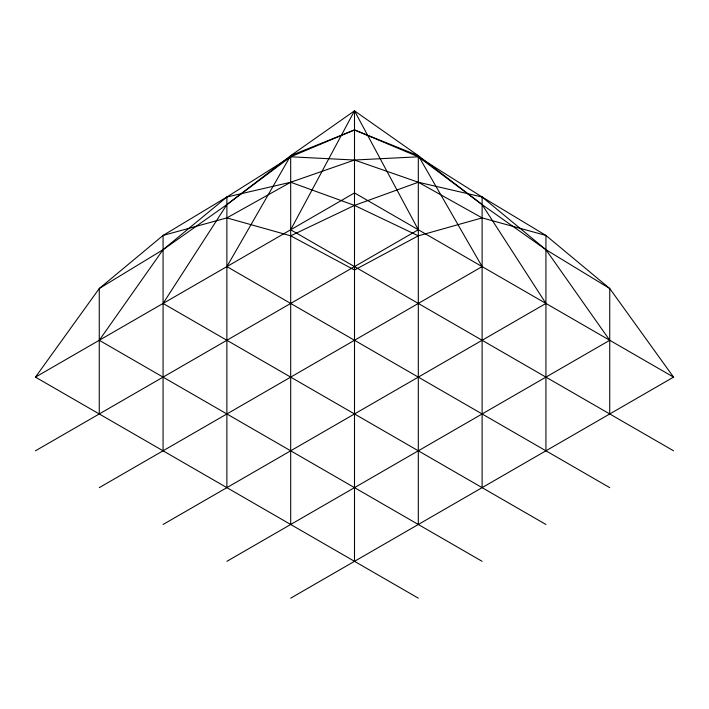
<?xml version="1.0" encoding="UTF-8"?>
<svg xmlns="http://www.w3.org/2000/svg" width="709" height="709" viewBox="0 0 709 709"><rect width="100%" height="100%" fill="white"/><g stroke="black" fill="none" stroke-linecap="round" stroke-linejoin="round"><path stroke-width="1.06" d="M290.69 598.166L673.55 377.126L609.74 288.51L545.93 249.683L482.12 204.609L418.31 155.67L354.5 110.834L290.69 229.76L673.55 450.8M35.45 450.8L418.31 229.76L354.5 110.834L290.69 155.67L226.88 266.602L609.74 487.641M418.31 598.166L35.45 377.126L99.26 288.51L163.07 235.441L226.88 197.005L290.69 156.795L354.5 129.924L418.31 155.67L482.12 266.602L99.26 487.641M609.74 413.967L609.74 288.51L545.93 235.441L482.12 197.005L418.31 156.795L354.5 160.03L290.69 182.248L226.88 197.005L163.07 249.683L99.26 288.51L99.26 413.967M163.07 524.483L545.93 303.443L482.12 204.609L418.31 156.795L354.5 129.924L290.69 155.67L226.88 204.609L163.07 249.683L99.26 340.285L482.12 561.324M35.45 377.126L354.5 192.919L673.55 377.126M226.88 561.324L609.74 340.285L545.93 249.683L482.12 197.005L418.31 182.248L354.5 160.03L290.69 156.795L226.88 204.609L163.07 303.443L545.93 524.483M163.07 450.8L163.07 235.441L226.88 217.893L290.69 182.248L354.5 205.406L418.31 235.831L482.12 217.893L545.93 235.441L545.93 450.8M418.31 235.831L354.5 270.014L290.69 235.831L226.88 217.893M290.69 235.831L354.5 205.406L418.31 182.248L482.12 217.893M482.12 197.005L482.12 487.641M418.31 155.67L418.31 524.483M354.5 110.834L354.5 561.324M290.69 155.67L290.69 524.483M226.88 197.005L226.88 487.641"/></g></svg>
